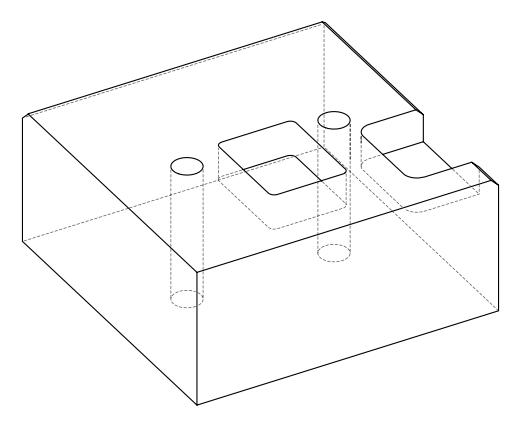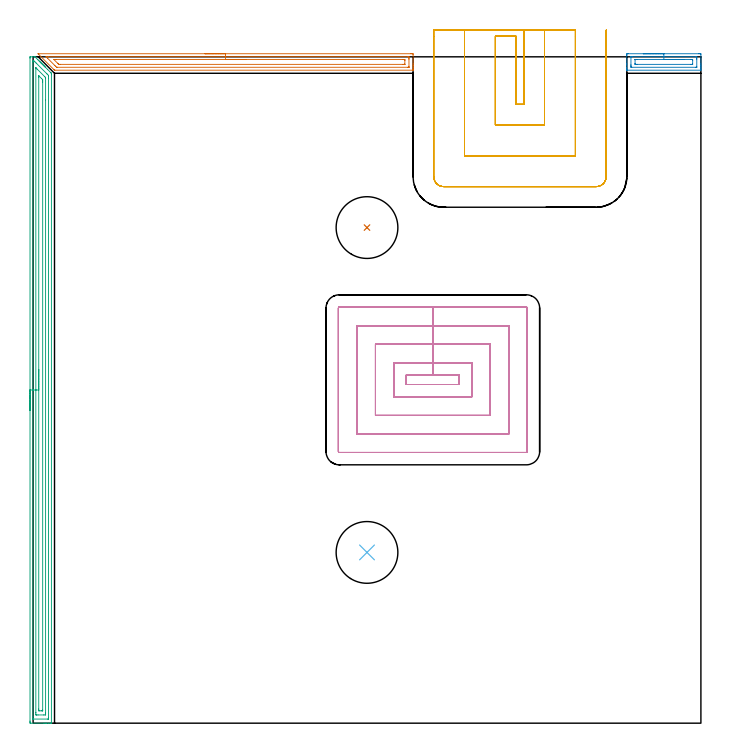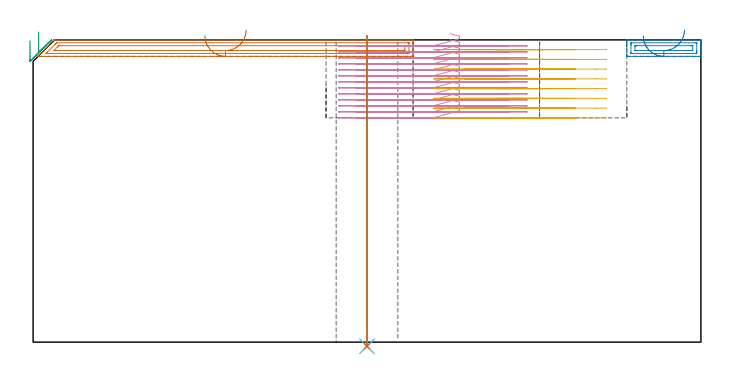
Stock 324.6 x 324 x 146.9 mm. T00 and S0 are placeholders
(PLAN: 7 operations, 3 tool changes, 57 min)
(1 AREA_MILL | FG_CHAMFER_SURFACE | UGT0205_001 | 4.51 min | 6066 mm3)
(2 AREA_MILL_1 | FG_CHAMFER_SURFACE_1 | UGT0205_001 | 1.09 min | 1312 mm3)
(3 AREA_MILL_2 | FG_CHAMFER_SURFACE_2 | UGT0205_001 | 10.51 min | 17250 mm3)
(4 MILL_RECTANGULAR_POCKET | POCKET_RECTANGULAR_STRAIGHT | NXT0201_011 | Follow Part, ap 3, ae 75% | 26.23 min | 323687 mm3)
(5 MILL_SLOT | SLOT_PARTIAL_RECTANGULAR | UGT0201_094 | Follow Part, ap 5, ae 75% | 13.44 min | 283951 mm3)
(6 INDEXABLE_INSERT_DRILL_THROUGH_HOLE_FROM_SOLID | STEP1HOLE | NXT0302_031 | 0.61 min | 103766 mm3)
(7 INDEXABLE_INSERT_DRILL_THROUGH_HOLE_FROM_SOLID_1 | STEP1HOLE_1 | NXT0302_031 | 0.61 min | 103798 mm3)
(TOOL UGT0205_001 | Chamfer Mill 20 x 3 x 45 deg. | D20 FL50 Z2)
(TOOL NXT0201_011 | ENDMILL 12mm [2P460-1200-NA 1630] | D12 FL38 Z6)
(TOOL UGT0201_094 | End mill 20 mm | D20 FL38 Z4)
(TOOL NXT0302_031 | Index. Insert Drill 30mm [880-D3000L32-05] | D30 PA176 FL150 Z2)
(OP 1 AREA_MILL)
G17 G21 G94 G90
T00 M6
G54
G17 G0 G90 X83.55 Y325.4 S1061 M3
G43 Z156.9 H0
Z148.9
G94 G1 X83.588 Z148.028 F250.
X83.702 Z147.163
X83.891 Z146.312
X84.153 Z145.48
X84.487 Z144.674
X84.89 Z143.9
X85.358 Z143.164
X85.89 Z142.472
X86.479 Z141.829
X87.122 Z141.24
X87.814 Z140.708
X88.55 Z140.24
X89.324 Z139.837
X90.13 Z139.503
X90.962 Z139.241
X91.814 Z139.052
X92.678 Z138.938
X93.55 Z138.9
X183.625
X184.099 Y325.399 Z138.901
X184.568 Y325.395 Z138.903
X184.691 Y325.392 Z138.906
X184.7 Y324.931 Z139.366
Y320.517 Z143.776
Y319.941 Z144.356
Y319.635 Z144.661
Y319.058 Z145.238
Y318.752 Z145.543
Y318.14 Z146.159
Y317.725 Z146.574
X184.693 Y317.409 Z146.882
X184.692 Y317.402 Z146.888
X184.547 Y317.4 Z146.9
X10.583
X10.404 Y317.404 Z146.889
X10.391 Y317.412 Z146.881
X10.219 Y317.581 Z146.718
X10.169 Y317.631 Z146.669
X2.555 Y325.245 Z139.053
X2.435 Y325.372 Z138.926
X2.415 Y325.396 Z138.902
X2.555 Y325.4 Z138.9
X93.55
Y323.986 Z140.314
X182.315 Y323.985 Z140.315
X182.379
X182.689 Y323.979 Z140.321
X182.693 Y323.88 Z140.42
X182.698 Y323.669 Z140.631
X182.7 Y323.165 Z141.135
Y322.785 Z141.515
X182.699 Y319.255 Z145.045
X182.692 Y318.873 Z145.427
X182.69 Y318.827 Z145.473
X182.675 Y318.821 Z145.479
X182.626 Y318.818 Z145.482
X182.522 Y318.816 Z145.484
X182.315 Y318.814 Z145.486
X182.252
X11.858 Y318.815 Z145.485
X11.449 Y318.821 Z145.479
X11.03 Y319.226 Z145.074
X10.616 Y319.635 Z144.665
X7.084 Y323.165 Z141.135
X6.569 Y323.682 Z140.618
X6.373 Y323.884 Z140.416
X6.293 Y323.969 Z140.331
X6.569 Y323.982 Z140.318
X6.634 Y323.984 Z140.316
X7.461 Y323.986 Z140.314
X93.55
Y322.572 Z141.728
X179.639 Y322.571 Z141.729
X180.24 Y322.57 Z141.73
X180.531 Y322.567 Z141.733
X180.627 Y322.565 Z141.735
X180.69 Y322.556 Z141.744
X180.694 Y322.45 Z141.85
X180.698 Y322.283 Z142.017
X180.7 Y322.116 Z142.184
X180.699 Y320.351 Z143.949
X180.696 Y320.294 Z144.006
X180.691 Y320.251 Z144.049
X180.686 Y320.235 Z144.065
X180.675 Y320.234 Z144.066
X180.531 Y320.231 Z144.069
X179.93 Y320.229 Z144.071
X179.639 Y320.228 Z144.072
X13.106 Y320.229 Z144.071
X12.814 Y320.23 Z144.07
X12.523 Y320.234 Z144.066
X12.487 Y320.235 Z144.065
X12.464 Y320.248 Z144.052
X12.422 Y320.284 Z144.016
X12.34 Y320.361 Z143.939
X12.182 Y320.517 Z143.783
X11.922 Y320.777 Z143.523
X10.138 Y322.564 Z141.736
X10.137 Y322.569 Z141.731
X10.738 Y322.571 Z141.729
X11.03 Y322.572 Z141.728
X93.55
X94.422 Z141.766
X95.286 Z141.88
X96.138 Z142.069
X96.97 Z142.331
X97.776 Z142.665
X98.55 Z143.068
X99.286 Z143.537
X99.978 Z144.068
X100.621 Z144.657
X101.21 Z145.301
X101.742 Z145.993
X102.21 Z146.728
X102.613 Z147.502
X102.947 Z148.308
X103.209 Z149.14
X103.398 Z149.992
X103.512 Z150.857
X103.55 Z151.728
G0 Z156.9
M5
M2
(OP 2 AREA_MILL_1)
G17 G21 G94 G90
T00 M6
G54
G17 G0 G90 X296.6 Y325.4 S1061 M3
G43 Z156.9 H0
Z148.9
G94 G1 X296.638 Z148.028 F250.
X296.752 Z147.164
X296.941 Z146.312
X297.203 Z145.48
X297.537 Z144.674
X297.94 Z143.9
X298.408 Z143.164
X298.94 Z142.472
X299.529 Z141.829
X300.172 Z141.24
X300.864 Z140.708
X301.6 Z140.24
X302.374 Z139.837
X303.18 Z139.503
X304.012 Z139.241
X304.864 Z139.052
X305.728 Z138.938
X306.6 Z138.9
X323.524
X323.998 Y325.399 Z138.901
X324.467 Y325.395 Z138.903
X324.591 Y325.391 Z138.906
X324.6 Y324.931 Z139.366
Y320.517 Z143.777
Y319.943 Z144.354
Y319.635 Z144.662
Y319.06 Z145.236
Y318.752 Z145.543
Y318.135 Z146.164
Y317.728 Z146.571
Y317.41 Z146.881
X324.593 Y317.403 Z146.888
X324.444 Y317.4 Z146.9
X288.756
X288.603 Y317.395 Z146.895
X288.601 Y317.396
X288.6 Y317.41 Z146.881
Y317.728 Z146.571
Y318.135 Z146.164
Y318.752 Z145.543
Y319.943 Z144.354
Y320.517 Z143.777
Y324.644 Z139.653
X288.603 Y324.931 Z139.366
X288.609 Y325.391 Z138.906
X288.733 Y325.395 Z138.903
X289.202 Y325.4 Z138.9
X306.6
Y323.986 Z140.314
X322.214 Y323.985 Z140.315
X322.278
X322.588 Y323.979 Z140.321
X322.592 Y323.879 Z140.421
X322.598 Y323.668 Z140.632
X322.6 Y323.165 Z141.135
Y322.783 Z141.517
X322.599 Y319.254 Z145.046
X322.592 Y318.87 Z145.43
X322.59 Y318.824 Z145.476
X322.574 Y318.821 Z145.479
X322.524 Y318.818 Z145.482
X322.421 Y318.815 Z145.485
X322.214 Y318.814 Z145.486
X322.151
X290.986 Y318.815 Z145.485
X290.922
X290.612 Y318.821 Z145.479
X290.608 Y318.921 Z145.379
X290.602 Y319.132 Z145.168
X290.6 Y319.635 Z144.665
Y320.017 Z144.283
X290.601 Y323.546 Z140.754
X290.608 Y323.93 Z140.37
X290.61 Y323.976 Z140.324
X290.626 Y323.979 Z140.321
X290.676 Y323.982 Z140.318
X290.779 Y323.985 Z140.315
X290.986 Y323.986 Z140.314
X291.049
X306.6
Y322.572 Z141.728
X319.537 Y322.571 Z141.729
X320.138 Y322.57 Z141.73
X320.429 Y322.567 Z141.733
X320.525 Y322.565 Z141.735
X320.59 Y322.558 Z141.742
X320.594 Y322.452 Z141.848
X320.598 Y322.283 Z142.017
X320.6 Y322.114 Z142.186
X320.599 Y320.349 Z143.951
X320.596 Y320.292 Z144.008
X320.59 Y320.248 Z144.052
X320.585 Y320.235 Z144.065
X320.574 Y320.234 Z144.066
X320.429 Y320.231 Z144.069
X319.829 Y320.229 Z144.071
X319.537 Y320.228 Z144.072
X293.663 Y320.229 Z144.071
X293.062 Y320.23 Z144.07
X292.771 Y320.233 Z144.067
X292.675 Y320.235 Z144.065
X292.61 Y320.242 Z144.058
X292.606 Y320.348 Z143.952
X292.602 Y320.517 Z143.783
X292.6 Y320.686 Z143.614
X292.601 Y322.451 Z141.849
X292.604 Y322.508 Z141.792
X292.61 Y322.552 Z141.748
X292.615 Y322.565 Z141.735
X292.626 Y322.566 Z141.734
X292.771 Y322.569 Z141.731
X293.371 Y322.571 Z141.729
X293.663 Y322.572 Z141.728
X306.6
X307.472 Z141.767
X308.336 Z141.88
X309.188 Z142.069
X310.02 Z142.332
X310.826 Z142.665
X311.6 Z143.068
X312.336 Z143.537
X313.028 Z144.068
X313.671 Z144.657
X314.26 Z145.301
X314.792 Z145.993
X315.26 Z146.728
X315.663 Z147.502
X315.997 Z148.308
X316.259 Z149.14
X316.448 Z149.992
X316.562 Z150.857
X316.6 Z151.728
G0 Z156.9
M5
M2
(OP 3 AREA_MILL_2)
G17 G21 G94 G90
T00 M6
G54
G17 G0 G90 X-1.5 Y151.95 S1061 M3
G43 Z156.9 H0
Z146.5
G94 G1 Y151.988 Z145.628 F250.
Y152.102 Z144.764
Y152.291 Z143.912
Y152.553 Z143.08
Y152.887 Z142.274
Y153.29 Z141.5
Y153.758 Z140.764
Y154.29 Z140.072
Y154.879 Z139.429
Y155.522 Z138.84
Y156.214 Z138.308
Y156.95 Z137.84
Y157.724 Z137.437
Y158.53 Z137.103
Y159.362 Z136.841
Y160.213 Z136.652
Y161.078 Z136.538
Y161.95 Z136.5
Y323.276
X-1.498 Y323.53 Z136.502
X-1.491 Y323.897 Z136.505
X-1.467 Y323.9 Z136.53
X-0.244 Z137.751
X0.831 Z138.829
X0.852 Y323.899 Z138.85
X0.894 Y323.896 Z138.891
X0.929 Y323.872 Z138.927
X2.354 Y322.446 Z140.353
X2.97 Y321.831 Z140.967
X3.014 Y321.786 Z141.013
X3.214 Y321.587 Z141.213
X3.262 Y321.539 Z141.259
X3.312 Y321.488 Z141.311
X3.5 Y321.3 Z141.499
X3.554 Y321.247 Z141.551
X3.61 Y321.191 Z141.609
X3.787 Y321.014 Z141.786
X3.846 Y320.955 Z141.843
X3.908 Y320.893 Z141.907
X4.073 Y320.727 Z142.072
X4.138 Y320.663 Z142.135
X4.206 Y320.595 Z142.205
X4.36 Y320.44 Z142.359
X4.43 Y320.371 Z142.427
X4.504 Y320.297 Z142.503
X4.646 Y320.154 Z142.646
X4.722 Y320.079 Z142.719
X4.801 Y319.999 Z142.801
X4.933 Y319.867 Z142.932
X5.015 Y319.787 Z143.011
X5.099 Y319.701 Z143.099
X5.22 Y319.581 Z143.219
X5.307 Y319.495 Z143.303
X5.397 Y319.403 Z143.397
X5.506 Y319.294 Z143.505
X5.599 Y319.203 Z143.595
X5.695 Y319.105 Z143.695
X5.793 Y319.008 Z143.792
X5.891 Y318.911 Z143.887
X7.059 Y317.742 Z145.056
X8.52 Y316.282 Z146.517
X8.674 Y316.126 Z146.674
X8.73 Y316.069 Z146.729
X8.898 Y315.895 Z146.887
X8.9 Y315.232 Z146.9
Y0.177
X8.898 Y0.01 Z146.889
X8.751 Y0.002 Z146.743
X8.599 Y0. Z146.598
X8.338 Z146.337
X7.644 Z145.638
X6.42 Z144.417
X5.891 Z143.885
X5.279 Z143.274
X-1.12 Y0.001 Z136.878
X-1.493 Y0.01 Z136.505
X-1.497 Y0.239 Z136.501
X-1.5 Y0.624 Z136.5
Y1.012
Y161.95
X-0.086 Z137.914
X-0.085 Y321.327 Z137.915
X-0.084 Y321.488 Z137.916
X-0.079 Y321.854 Z137.921
X-0.078 Y321.89 Z137.922
X-0.012 Y321.894 Z137.988
X0.095 Y321.897 Z138.095
X0.232 Z138.232
X0.429 Y321.89 Z138.429
X0.633 Y321.706 Z138.633
X0.858 Y321.488 Z138.858
X1.509 Y320.841 Z139.509
X1.756 Y320.595 Z139.756
X6.767 Y315.582 Z144.767
X7.115 Y315.232 Z145.115
X7.477 Y314.861 Z145.477
X7.483 Y314.502 Z145.483
X7.486 Y313.444 Z145.486
X7.485 Y2.573 Z145.485
X7.484 Y2.411 Z145.484
X7.479 Y2.046 Z145.479
X7.478 Y2.01 Z145.478
X7.412 Y2.006 Z145.412
X7.305 Y2.002 Z145.305
X7.17 Y2. Z145.17
X0.159 Y2.001 Z138.159
X-0.021 Y2.005 Z137.979
X-0.053 Y2.009 Z137.947
X-0.079 Y2.015 Z137.921
X-0.08 Y2.056 Z137.92
X-0.084 Y2.249 Z137.916
X-0.085 Y2.411 Z137.915
X-0.086 Y3.144 Z137.914
Y161.95
X1.328 Z139.328
X1.329 Y318.282 Z139.329
X1.33 Y318.405 Z139.33
X1.333 Y318.503 Z139.333
X1.335 Y318.551 Z139.335
X1.35 Y318.538 Z139.35
X1.509 Y318.387 Z139.509
X1.987 Y317.913 Z139.987
X5.562 Y314.338 Z143.562
X5.891 Y314.006 Z143.891
X6.027 Y313.865 Z144.027
X6.059 Y313.83 Z144.059
X6.065 Y313.751 Z144.065
X6.068 Y313.629 Z144.068
X6.071 Y313.444 Z144.071
X6.072 Y302.971 Z144.072
X6.071 Y4.909 Z144.071
X6.066 Y4.199 Z144.066
X6.065 Y4.022 Z144.065
X5.891 Y4.01 Z143.891
X5.209 Y4.001 Z143.209
X2.385 Y4. Z140.385
X1.701 Y4.003 Z139.701
X1.509 Y4.01 Z139.509
X1.335 Y4.024 Z139.335
X1.332 Y4.199 Z139.332
X1.33 Y4.382 Z139.33
X1.329 Y5.093 Z139.329
X1.328 Y5.277 Z139.328
Y161.95
X2.743 Z140.743
Y313.973
X2.746 Y314.338 Z140.746
X2.75 Y314.642 Z140.75
X2.759 Y314.681 Z140.759
X2.869 Y314.575 Z140.869
X3.112 Y314.338 Z141.112
X4.138 Y313.313 Z142.138
X4.514 Y312.933 Z142.514
X4.608 Y312.834 Z142.608
X4.65 Y312.786 Z142.65
X4.653 Y312.727 Z142.653
X4.655 Y312.551 Z142.655
X4.657 Y312.021 Z142.657
Y311.657
Y6.352
X4.654 Y6.174 Z142.654
X4.65 Y6.035 Z142.65
X4.645 Y6.009 Z142.645
X4.623 Y6.006 Z142.623
X4.57 Y6.003 Z142.57
X4.138 Y6. Z142.138
X3.249 Z141.249
X2.833 Y6.01 Z140.833
X2.749 Y6.023 Z140.749
X2.746 Y6.083 Z140.746
X2.744 Y6.146 Z140.744
X2.743 Y6.516 Z140.743
Y6.88
Y161.95
Y162.822 Z140.781
Y163.686 Z140.895
Y164.538 Z141.083
Y165.37 Z141.346
Y166.176 Z141.68
Y166.95 Z142.082
Y167.686 Z142.551
Y168.378 Z143.082
Y169.021 Z143.672
Y169.61 Z144.315
Y170.141 Z145.007
Y170.61 Z145.743
Y171.013 Z146.516
Y171.347 Z147.322
Y171.609 Z148.154
Y171.798 Z149.006
Y171.912 Z149.871
Y171.95 Z150.743
G0 Z156.9
M5
M2
(OP 4 MILL_RECTANGULAR_POCKET)
G17 G21 G94 G90
T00 M6
G54
G17 G0 G90 X202.624 Y164.6 S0 M3
G43 Z156.9 H1
Z149.9
G94 G1 X207.2 Z148.674 F250.
Y169.2 Z147.441
X194.3 Z143.985
X181.4 F500.
Y164.6
X207.2
Y169.2
X194.3
Y175.2
X175.4
Y158.6
X213.2
Y175.2
X194.3
Y184.2
X166.4
Y149.6
X222.2
Y184.2
X194.3
Y193.2
X157.4
Y140.6
X231.2
Y193.2
X194.3
Y202.2
X148.8
G3 X148.4 Y201.8 R0.4
G1 Y132.
G3 X148.8 Y131.6 R0.4
G1 X239.8
G3 X240.2 Y132. R0.4
G1 Y201.8
G3 X239.8 Y202.2 R0.4
G1 X194.3
X193.3
G0 X202.624 Y164.6 Z146.985
G1 X207.2 Z145.758 F250.
Y169.2 Z144.526
X194.3 Z141.069
X181.4 F500.
Y164.6
X207.2
Y169.2
X194.3
Y175.2
X175.4
Y158.6
X213.2
Y175.2
X194.3
Y184.2
X166.4
Y149.6
X222.2
Y184.2
X194.3
Y193.2
X157.4
Y140.6
X231.2
Y193.2
X194.3
Y202.2
X148.8
G3 X148.4 Y201.8 R0.4
G1 Y132.
G3 X148.8 Y131.6 R0.4
G1 X239.8
G3 X240.2 Y132. R0.4
G1 Y201.8
G3 X239.8 Y202.2 R0.4
G1 X194.3
X193.3
G0 X202.624 Y164.6 Z144.069
G1 X207.2 Z142.843 F250.
Y169.2 Z141.61
X194.3 Z138.154
X181.4 F500.
Y164.6
X207.2
Y169.2
X194.3
Y175.2
X175.4
Y158.6
X213.2
Y175.2
X194.3
Y184.2
X166.4
Y149.6
X222.2
Y184.2
X194.3
Y193.2
X157.4
Y140.6
X231.2
Y193.2
X194.3
Y202.2
X148.8
G3 X148.4 Y201.8 R0.4
G1 Y132.
G3 X148.8 Y131.6 R0.4
G1 X239.8
G3 X240.2 Y132. R0.4
G1 Y201.8
G3 X239.8 Y202.2 R0.4
G1 X194.3
X193.3
G0 X202.624 Y164.6 Z141.154
G1 X207.2 Z139.928 F250.
Y169.2 Z138.695
X194.3 Z135.238
X181.4 F500.
Y164.6
X207.2
Y169.2
X194.3
Y175.2
X175.4
Y158.6
X213.2
Y175.2
X194.3
Y184.2
X166.4
Y149.6
X222.2
Y184.2
X194.3
Y193.2
X157.4
Y140.6
X231.2
Y193.2
X194.3
Y202.2
X148.8
G3 X148.4 Y201.8 R0.4
G1 Y132.
G3 X148.8 Y131.6 R0.4
G1 X239.8
G3 X240.2 Y132. R0.4
G1 Y201.8
G3 X239.8 Y202.2 R0.4
G1 X194.3
X193.3
G0 X202.624 Y164.6 Z138.238
G1 X207.2 Z137.012 F250.
Y169.2 Z135.78
X194.3 Z132.323
X181.4 F500.
Y164.6
X207.2
Y169.2
X194.3
Y175.2
X175.4
Y158.6
X213.2
Y175.2
X194.3
Y184.2
X166.4
Y149.6
X222.2
Y184.2
X194.3
Y193.2
X157.4
Y140.6
X231.2
Y193.2
X194.3
Y202.2
X148.8
G3 X148.4 Y201.8 R0.4
G1 Y132.
G3 X148.8 Y131.6 R0.4
G1 X239.8
G3 X240.2 Y132. R0.4
G1 Y201.8
G3 X239.8 Y202.2 R0.4
G1 X194.3
X193.3
G0 X202.624 Y164.6 Z135.323
G1 X207.2 Z134.097 F250.
Y169.2 Z132.864
X194.3 Z129.408
X181.4 F500.
Y164.6
X207.2
Y169.2
X194.3
Y175.2
X175.4
Y158.6
X213.2
Y175.2
X194.3
Y184.2
X166.4
Y149.6
X222.2
Y184.2
X194.3
Y193.2
X157.4
Y140.6
X231.2
Y193.2
X194.3
Y202.2
X148.8
G3 X148.4 Y201.8 R0.4
G1 Y132.
G3 X148.8 Y131.6 R0.4
G1 X239.8
G3 X240.2 Y132. R0.4
G1 Y201.8
G3 X239.8 Y202.2 R0.4
G1 X194.3
X193.3
G0 X202.624 Y164.6 Z132.408
G1 X207.2 Z131.181 F250.
Y169.2 Z129.949
X194.3 Z126.492
X181.4 F500.
Y164.6
X207.2
Y169.2
X194.3
Y175.2
X175.4
Y158.6
X213.2
Y175.2
X194.3
Y184.2
X166.4
Y149.6
X222.2
Y184.2
X194.3
Y193.2
X157.4
Y140.6
X231.2
Y193.2
X194.3
Y202.2
X148.8
G3 X148.4 Y201.8 R0.4
G1 Y132.
G3 X148.8 Y131.6 R0.4
G1 X239.8
G3 X240.2 Y132. R0.4
G1 Y201.8
G3 X239.8 Y202.2 R0.4
G1 X194.3
X193.3
G0 X202.624 Y164.6 Z129.492
G1 X207.2 Z128.266 F250.
Y169.2 Z127.033
X194.3 Z123.577
X181.4 F500.
Y164.6
X207.2
Y169.2
X194.3
Y175.2
X175.4
Y158.6
X213.2
Y175.2
X194.3
Y184.2
X166.4
Y149.6
X222.2
Y184.2
X194.3
Y193.2
X157.4
Y140.6
X231.2
Y193.2
X194.3
Y202.2
X148.8
G3 X148.4 Y201.8 R0.4
G1 Y132.
G3 X148.8 Y131.6 R0.4
G1 X239.8
G3 X240.2 Y132. R0.4
G1 Y201.8
G3 X239.8 Y202.2 R0.4
G1 X194.3
X193.3
G0 X202.624 Y164.6 Z126.577
G1 X207.2 Z125.351 F250.
Y169.2 Z124.118
X194.3 Z120.662
X181.4 F500.
Y164.6
X207.2
Y169.2
X194.3
Y175.2
X175.4
Y158.6
X213.2
Y175.2
X194.3
Y184.2
X166.4
Y149.6
X222.2
Y184.2
X194.3
Y193.2
X157.4
Y140.6
X231.2
Y193.2
X194.3
Y202.2
X148.8
G3 X148.4 Y201.8 R0.4
G1 Y132.
G3 X148.8 Y131.6 R0.4
G1 X239.8
G3 X240.2 Y132. R0.4
G1 Y201.8
G3 X239.8 Y202.2 R0.4
G1 X194.3
X193.3
G0 X202.624 Y164.6 Z123.662
G1 X207.2 Z122.435 F250.
Y169.2 Z121.203
X194.3 Z117.746
X181.4 F500.
Y164.6
X207.2
Y169.2
X194.3
Y175.2
X175.4
Y158.6
X213.2
Y175.2
X194.3
Y184.2
X166.4
Y149.6
X222.2
Y184.2
X194.3
Y193.2
X157.4
Y140.6
X231.2
Y193.2
X194.3
Y202.2
X148.8
G3 X148.4 Y201.8 R0.4
G1 Y132.
G3 X148.8 Y131.6 R0.4
G1 X239.8
G3 X240.2 Y132. R0.4
G1 Y201.8
G3 X239.8 Y202.2 R0.4
G1 X194.3
X193.3
G0 X202.624 Y164.6 Z120.746
G1 X207.2 Z119.52 F250.
Y169.2 Z118.287
X194.3 Z114.831
X181.4 F500.
Y164.6
X207.2
Y169.2
X194.3
Y175.2
X175.4
Y158.6
X213.2
Y175.2
X194.3
Y184.2
X166.4
Y149.6
X222.2
Y184.2
X194.3
Y193.2
X157.4
Y140.6
X231.2
Y193.2
X194.3
Y202.2
X148.8
G3 X148.4 Y201.8 R0.4
G1 Y132.
G3 X148.8 Y131.6 R0.4
G1 X239.8
G3 X240.2 Y132. R0.4
G1 Y201.8
G3 X239.8 Y202.2 R0.4
G1 X194.3
X193.3
G0 X202.624 Y164.6 Z117.831
G1 X207.2 Z116.604 F250.
Y169.2 Z115.372
X194.3 Z111.915
X181.4 F500.
Y164.6
X207.2
Y169.2
X194.3
Y175.2
X175.4
Y158.6
X213.2
Y175.2
X194.3
Y184.2
X166.4
Y149.6
X222.2
Y184.2
X194.3
Y193.2
X157.4
Y140.6
X231.2
Y193.2
X194.3
Y202.2
X148.8
G3 X148.4 Y201.8 R0.4
G1 Y132.
G3 X148.8 Y131.6 R0.4
G1 X239.8
G3 X240.2 Y132. R0.4
G1 Y201.8
G3 X239.8 Y202.2 R0.4
G1 X194.3
X193.3
G0 X202.624 Y164.6 Z114.915
G1 X207.2 Z113.689 F250.
Y169.2 Z112.457
X194.3 Z109.
X181.4 F500.
Y164.6
X207.2
Y169.2
X194.3
Y175.2
X175.4
Y158.6
X213.2
Y175.2
X194.3
Y184.2
X166.4
Y149.6
X222.2
Y184.2
X194.3
Y193.2
X157.4
Y140.6
X231.2
Y193.2
X194.3
Y202.2
X148.8
G3 X148.4 Y201.8 R0.4
G1 Y132.
G3 X148.8 Y131.6 R0.4
G1 X239.8
G3 X240.2 Y132. R0.4
G1 Y201.8
G3 X239.8 Y202.2 R0.4
G1 X194.3
X193.3
G0 Z156.9
M5
M2
(OP 5 MILL_SLOT)
G17 G21 G94 G90
T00 M6
G54
G17 G0 G90 X238.6 Y336.9 S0 M3
G43 Z156.9 H0
Z142.162
G94 G1 Y333.9 F250.
Y300.8 F500.
X234.7
Y333.9
X224.7
Y290.8
X248.6
Y333.9
Y336.9 F250.
X209.7
Y333.9
Y275.8 F500.
X263.6
Y333.9
Y336.9 F250.
X194.7
Y333.9
Y265.7 F500.
G3 X199.6 Y260.8 R4.9
G1 X273.7
G3 X278.6 Y265.7 R4.9
G1 Y333.9
Y336.9 F250.
G0 X238.6 Z137.425
G1 Y333.9
Y300.8 F500.
X234.7
Y333.9
X224.7
Y290.8
X248.6
Y333.9
Y336.9 F250.
X209.7
Y333.9
Y275.8 F500.
X263.6
Y333.9
Y336.9 F250.
X194.7
Y333.9
Y265.7 F500.
G3 X199.6 Y260.8 R4.9
G1 X273.7
G3 X278.6 Y265.7 R4.9
G1 Y333.9
Y336.9 F250.
G0 X238.6 Z132.687
G1 Y333.9
Y300.8 F500.
X234.7
Y333.9
X224.7
Y290.8
X248.6
Y333.9
Y336.9 F250.
X209.7
Y333.9
Y275.8 F500.
X263.6
Y333.9
Y336.9 F250.
X194.7
Y333.9
Y265.7 F500.
G3 X199.6 Y260.8 R4.9
G1 X273.7
G3 X278.6 Y265.7 R4.9
G1 Y333.9
Y336.9 F250.
G0 X238.6 Z127.95
G1 Y333.9
Y300.8 F500.
X234.7
Y333.9
X224.7
Y290.8
X248.6
Y333.9
Y336.9 F250.
X209.7
Y333.9
Y275.8 F500.
X263.6
Y333.9
Y336.9 F250.
X194.7
Y333.9
Y265.7 F500.
G3 X199.6 Y260.8 R4.9
G1 X273.7
G3 X278.6 Y265.7 R4.9
G1 Y333.9
Y336.9 F250.
G0 X238.6 Z123.212
G1 Y333.9
Y300.8 F500.
X234.7
Y333.9
X224.7
Y290.8
X248.6
Y333.9
Y336.9 F250.
X209.7
Y333.9
Y275.8 F500.
X263.6
Y333.9
Y336.9 F250.
X194.7
Y333.9
Y265.7 F500.
G3 X199.6 Y260.8 R4.9
G1 X273.7
G3 X278.6 Y265.7 R4.9
G1 Y333.9
Y336.9 F250.
G0 X238.6 Z118.475
G1 Y333.9
Y300.8 F500.
X234.7
Y333.9
X224.7
Y290.8
X248.6
Y333.9
Y336.9 F250.
X209.7
Y333.9
Y275.8 F500.
X263.6
Y333.9
Y336.9 F250.
X194.7
Y333.9
Y265.7 F500.
G3 X199.6 Y260.8 R4.9
G1 X273.7
G3 X278.6 Y265.7 R4.9
G1 Y333.9
Y336.9 F250.
G0 X238.6 Z113.737
G1 Y333.9
Y300.8 F500.
X234.7
Y333.9
X224.7
Y290.8
X248.6
Y333.9
Y336.9 F250.
X209.7
Y333.9
Y275.8 F500.
X263.6
Y333.9
Y336.9 F250.
X194.7
Y333.9
Y265.7 F500.
G3 X199.6 Y260.8 R4.9
G1 X273.7
G3 X278.6 Y265.7 R4.9
G1 Y333.9
Y336.9 F250.
G0 X238.6 Z109.
G1 Y333.9
Y300.8 F500.
X234.7
Y333.9
X224.7
Y290.8
X248.6
Y333.9
Y336.9 F250.
X209.7
Y333.9
Y275.8 F500.
X263.6
Y333.9
Y336.9 F250.
X194.7
Y333.9
Y265.7 F500.
G3 X199.6 Y260.8 R4.9
G1 X273.7
G3 X278.6 Y265.7 R4.9
G1 Y333.9
Y336.9 F250.
G0 Z156.9
M5
M2
(OP 6 INDEXABLE_INSERT_DRILL_THROUGH_HOLE_FROM_SOLID)
G17 G21 G94 G90
T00 M6
G54
G17 G0 G90 X162.3 Y83. S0 M3
G43 Z156.9 H1
G94 G81 G98 Z-2.024 F250. R148.9
G80
M5
M2
(OP 7 INDEXABLE_INSERT_DRILL_THROUGH_HOLE_FROM_SOLID_1)
G17 G21 G94 G90
T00 M6
G54
G17 G0 G90 X162.3 Y240.9 S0 M3
G43 Z156.9 H1
G94 G81 G98 Z-2.024 F250. R148.9
G80
M5
M2
